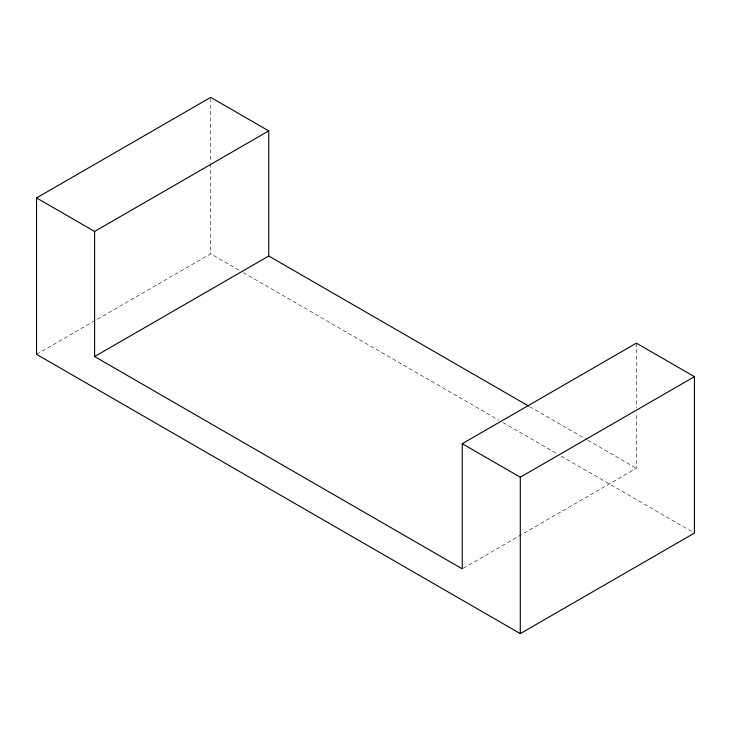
<?xml version="1.0" encoding="UTF-8"?>
<svg xmlns="http://www.w3.org/2000/svg" width="731" height="731" viewBox="0 0 731 731"><rect width="100%" height="100%" fill="white"/><g stroke="black" fill="none" stroke-linecap="round" stroke-linejoin="round"><path stroke-width="0.55" stroke-dasharray="3.65 2.74" d="M36.55 354.334L210.702 253.785L239.329 270.315M463.235 568.252L636.399 468.279L636.399 412.54M529.664 406.655L586.984 439.751M587.971 440.318L636.399 468.279M243.277 272.59L498.971 420.215M502.928 422.5L557.223 453.85M561.17 456.126L694.45 533.073M636.399 343.159L636.399 407.989M210.702 98.521L210.702 162.456M210.702 163.598L210.702 253.785"/><path stroke-width="1.1" d="M268.752 130.895L94.601 231.444L94.601 356.564L462.248 568.828L462.248 443.699L636.399 343.159L694.45 376.666L694.45 533.073L520.298 633.622L36.55 354.334L36.55 197.927L210.702 97.378L268.752 130.895L268.752 256.014L528.677 406.089M94.601 356.564L268.752 256.014M462.248 443.699L520.298 477.215L694.45 376.666M36.55 197.927L94.601 231.444M520.298 477.215L520.298 633.622"/></g></svg>
